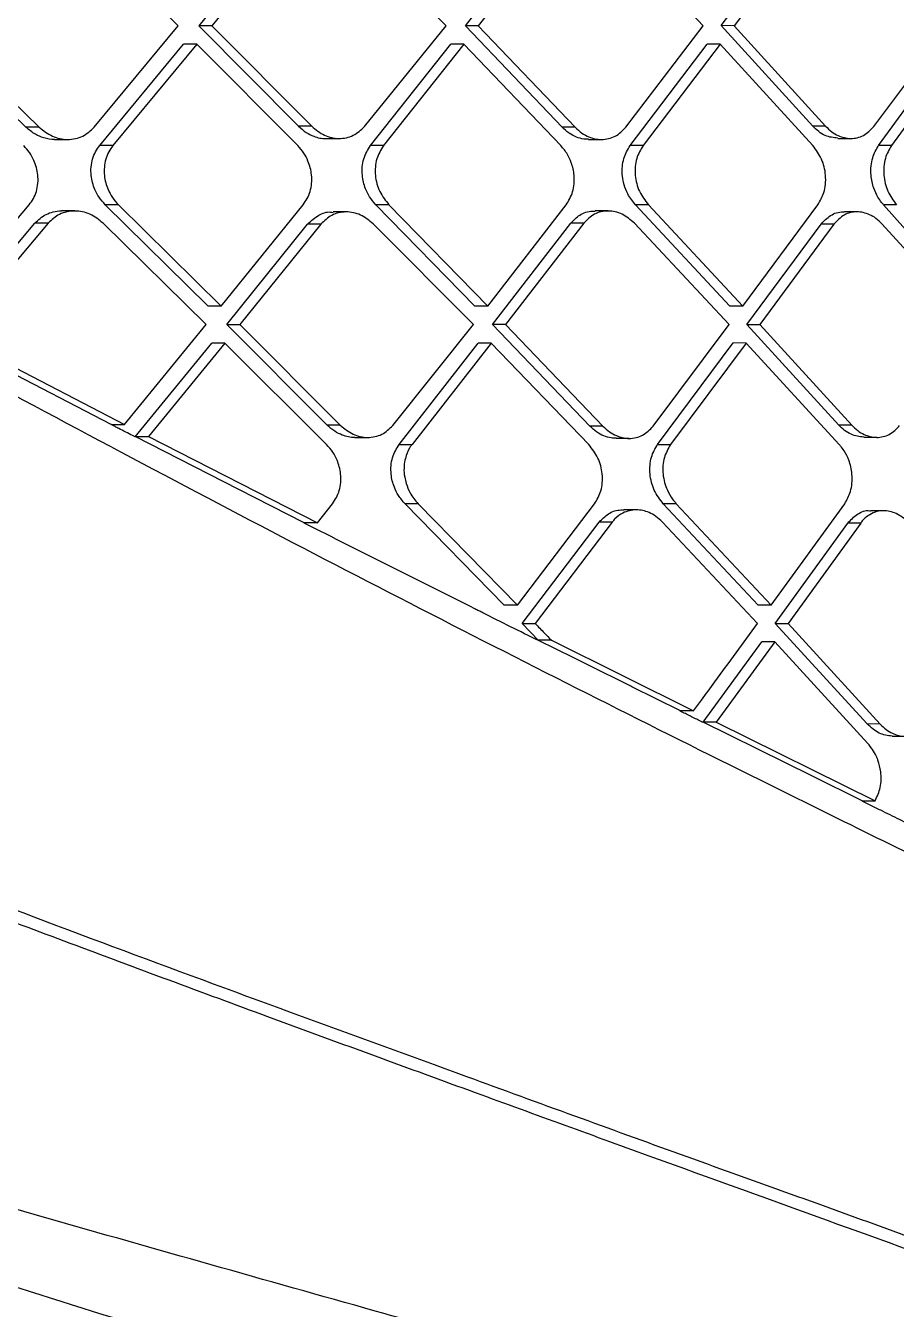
# Model space of a CAD drawing. Extents: x 526 to 610, y 679 to 808.
# Drawn here: x 536.812 to 537.852, y 740.428 to 741.962 of the extents above; entities that cross this region are included whole.
import ezdxf

# ---------------------------------------------------------------- set-up
doc = ezdxf.new("R2010")
doc.units = 0
doc.header["$MEASUREMENT"] = 0
doc.layers.add('1', color=4, linetype='Continuous')

# ---------------------------------------------------------------- blocks, each defined once
blk = doc.blocks.new('JETSETTER LX')
at = {"layer": '1', "color": 3, "linetype": 'Continuous', "lineweight": 25}
for p, q in [((10.8675, 45.0847), (10.7453, 45.2058)), ((10.9899, 45.2047), (10.8919, 45.0847)), ((11.0055, 45.2047), (10.9076, 45.0847)), ((11.1873, 45.0847), (11.0684, 45.205)), ((11.2103, 45.0847), (11.3052, 45.2059)), ((11.3207, 45.2058), (11.2258, 45.0847)), ((11.4942, 45.0847), (11.3814, 45.2059)), ((11.5157, 45.0848), (11.6059, 45.2048)), ((11.6213, 45.2047), (11.5311, 45.0847)), ((10.6856, 44.9635), (10.5606, 45.0847)), ((10.5765, 45.0847), (10.7014, 44.9635)), ((10.7671, 44.9635), (10.8675, 45.0847)), ((10.8919, 45.0847), (11.0112, 44.9647)), ((10.9076, 45.0847), (10.8919, 45.0847)), ((10.9076, 45.0847), (11.0268, 44.9646)), ((11.0897, 44.9643), (11.1873, 45.0847)), ((11.3259, 44.9635), (11.2103, 45.0847)), ((11.2258, 45.0847), (11.2103, 45.0847)), ((11.2258, 45.0847), (11.3414, 44.9635)), ((11.4019, 44.9635), (11.4942, 45.0847)), ((11.6251, 44.9648), (11.5157, 45.0848)), ((11.5311, 45.0847), (11.5157, 45.0848)), ((11.5311, 45.0847), (11.6405, 44.9647)), ((11.6981, 44.9644), (11.7879, 45.0848)), ((10.7737, 44.9415), (10.8738, 45.0627)), ((10.8895, 45.0626), (10.7895, 44.9415)), ((10.8895, 45.0626), (10.8738, 45.0627)), ((11.0102, 44.9415), (10.8895, 45.0626)), ((11.097, 44.9415), (11.193, 45.0627)), ((11.2085, 45.0627), (11.1126, 44.9415)), ((11.2085, 45.0627), (11.1929, 45.0627)), ((11.3244, 44.9415), (11.2085, 45.0627)), ((11.4071, 44.9416), (11.499, 45.0627)), ((11.5145, 45.0627), (11.4226, 44.9415)), ((11.5145, 45.0627), (11.499, 45.0627)), ((11.6253, 44.9416), (11.5145, 45.0627)), ((11.7037, 44.9416), (11.7919, 45.0628)), ((11.8073, 45.0628), (11.7191, 44.9416)), ((10.7014, 44.9635), (10.6855, 44.9635)), ((11.0268, 44.9646), (11.0112, 44.9647)), ((11.3414, 44.9635), (11.3259, 44.9635)), ((11.6405, 44.9647), (11.6251, 44.9648)), ((10.7197, 44.9489), (10.7355, 44.9488)), ((11.044, 44.95), (11.0596, 44.95)), ((11.3573, 44.9489), (11.3729, 44.9489)), ((11.6551, 44.9501), (11.6706, 44.9501)), ((10.7895, 44.9415), (10.7737, 44.9415)), ((11.1126, 44.9415), (11.097, 44.9415)), ((11.4226, 44.9415), (11.4071, 44.9416)), ((11.7191, 44.9416), (11.7038, 44.9416)), ((10.5871, 44.7496), (10.6895, 44.8708)), ((10.9031, 44.7496), (10.7804, 44.8708)), ((10.7961, 44.8707), (10.7804, 44.8708)), ((10.7961, 44.8707), (10.9189, 44.7496)), ((10.9189, 44.7496), (11.0168, 44.8707)), ((11.2215, 44.7496), (11.1036, 44.8708)), ((11.1191, 44.8707), (11.1036, 44.8708)), ((11.1191, 44.8707), (11.2371, 44.7496)), ((11.2371, 44.7496), (11.3308, 44.8708)), ((11.5262, 44.7497), (11.4133, 44.8708)), ((11.4288, 44.8708), (11.4134, 44.8708)), ((11.4288, 44.8708), (11.5416, 44.7496)), ((11.5416, 44.7496), (11.6313, 44.8708)), ((11.8169, 44.7498), (11.7096, 44.8709)), ((11.725, 44.8709), (11.7096, 44.8709)), ((10.7438, 44.8634), (10.728, 44.8634)), ((11.068, 44.8622), (11.0525, 44.8623)), ((11.3807, 44.8634), (11.3654, 44.8635)), ((11.6782, 44.8623), (11.6629, 44.8624)), ((10.5942, 44.7276), (10.6964, 44.8488)), ((10.7122, 44.8487), (10.6101, 44.7276)), ((10.7122, 44.8487), (10.6964, 44.8488)), ((10.901, 44.7276), (10.7779, 44.8487)), ((10.9253, 44.7276), (11.022, 44.8476)), ((11.0377, 44.8476), (10.941, 44.7276)), ((11.0377, 44.8476), (11.022, 44.8476)), ((11.22, 44.7276), (11.1004, 44.8479)), ((11.2428, 44.7276), (11.3362, 44.8488)), ((11.3517, 44.8488), (11.2583, 44.7276)), ((11.3517, 44.8488), (11.3362, 44.8488)), ((11.5253, 44.7276), (11.4121, 44.8488)), ((11.5465, 44.7277), (11.635, 44.8477)), ((11.6504, 44.8477), (11.5619, 44.7276)), ((11.6504, 44.8477), (11.635, 44.8477)), ((11.8167, 44.7277), (11.7078, 44.848)), ((10.9189, 44.7496), (10.9032, 44.7496)), ((11.2371, 44.7496), (11.2215, 44.7496)), ((11.5416, 44.7496), (11.5262, 44.7497)), ((10.8034, 44.6085), (10.901, 44.7276)), ((11.0453, 44.6076), (10.9253, 44.7276)), ((10.9253, 44.7276), (10.941, 44.7276)), ((10.941, 44.7276), (11.061, 44.6075)), ((11.1237, 44.6072), (11.22, 44.7276)), ((11.3589, 44.6064), (11.2428, 44.7276)), ((11.2583, 44.7276), (11.2428, 44.7276)), ((11.2583, 44.7276), (11.3744, 44.6064)), ((11.4346, 44.6064), (11.5253, 44.7276)), ((11.6562, 44.6077), (11.5465, 44.7277)), ((11.5465, 44.7277), (11.5619, 44.7276)), ((11.5619, 44.7276), (11.6716, 44.6076)), ((10.816, 44.5936), (10.9075, 44.7056)), ((10.9232, 44.7055), (10.832, 44.5938)), ((10.9232, 44.7055), (10.9075, 44.7056)), ((11.0446, 44.5844), (10.9232, 44.7055)), ((11.1312, 44.5844), (11.2257, 44.7056)), ((11.2413, 44.7056), (11.1468, 44.5844)), ((11.2413, 44.7056), (11.2257, 44.7056)), ((11.3577, 44.5844), (11.2413, 44.7056)), ((11.4399, 44.5845), (11.5302, 44.7057)), ((11.5456, 44.7056), (11.4554, 44.5844)), ((11.5456, 44.7056), (11.5302, 44.7057)), ((11.6567, 44.5845), (11.5456, 44.7056)), ((10.653, 44.6864), (10.8034, 44.6085)), ((10.7875, 44.6085), (10.6538, 44.6777)), ((10.7876, 44.6085), (10.8034, 44.6085)), ((10.9397, 44.5306), (10.8161, 44.5939)), ((10.8162, 44.5938), (10.832, 44.5938)), ((10.832, 44.5938), (11.0337, 44.4909)), ((11.061, 44.6075), (11.0453, 44.6076)), ((11.3744, 44.6064), (11.3589, 44.6064)), ((11.6716, 44.6076), (11.6562, 44.6077)), ((11.0782, 44.5929), (11.0939, 44.5929)), ((11.1312, 44.5844), (11.1468, 44.5844)), ((11.3902, 44.5918), (11.4059, 44.5918)), ((11.4399, 44.5845), (11.4554, 44.5844)), ((11.6861, 44.593), (11.7016, 44.593)), ((11.018, 44.4909), (10.9397, 44.5306)), ((11.0337, 44.4909), (11.0518, 44.5136)), ((11.2568, 44.3925), (11.1383, 44.5137)), ((11.1539, 44.5136), (11.1383, 44.5137)), ((11.1539, 44.5136), (11.2724, 44.3925)), ((11.2724, 44.3925), (11.3647, 44.5137)), ((11.4144, 44.5063), (11.3991, 44.5064)), ((11.5599, 44.3926), (11.4467, 44.5137)), ((11.4622, 44.5137), (11.4467, 44.5137)), ((11.4622, 44.5137), (11.5753, 44.3925)), ((11.5753, 44.3925), (11.6633, 44.5137)), ((11.7099, 44.5052), (11.6945, 44.5053)), ((11.0337, 44.4909), (11.018, 44.4909)), ((11.2782, 44.3705), (11.3702, 44.4917)), ((11.3857, 44.4916), (11.2938, 44.3705)), ((11.3857, 44.4916), (11.3702, 44.4917)), ((11.5593, 44.3705), (11.4458, 44.4917)), ((11.5802, 44.3706), (11.667, 44.4906)), ((11.6825, 44.4906), (11.5957, 44.3705)), ((11.6825, 44.4906), (11.667, 44.4906)), ((11.2724, 44.3925), (11.2568, 44.3925)), ((11.5753, 44.3925), (11.5599, 44.3926)), ((11.2977, 44.3503), (11.2782, 44.3705)), ((11.2782, 44.3705), (11.2938, 44.3705)), ((11.6901, 44.2506), (11.5802, 44.3706)), ((11.5803, 44.3706), (11.5957, 44.3705)), ((11.5957, 44.3705), (11.7056, 44.2505)), ((11.3131, 44.3505), (11.2976, 44.3506)), ((11.3398, 44.3295), (11.2978, 44.3504)), ((11.3131, 44.3505), (11.4827, 44.2661)), ((11.4941, 44.2526), (11.5642, 44.3486)), ((11.5797, 44.3485), (11.5097, 44.2527)), ((11.5797, 44.3485), (11.5642, 44.3486)), ((11.691, 44.2274), (11.5797, 44.3485)), ((11.3565, 44.3212), (11.3398, 44.3295)), ((11.4078, 44.2957), (11.3567, 44.3211)), ((11.4092, 44.295), (11.4078, 44.2957)), ((11.4671, 44.2663), (11.4092, 44.295)), ((11.4827, 44.2661), (11.4672, 44.2662)), ((11.6247, 44.1882), (11.4942, 44.2528)), ((11.5097, 44.2527), (11.4943, 44.2528)), ((11.5097, 44.2527), (11.6996, 44.1588)), ((11.7056, 44.2505), (11.6901, 44.2506)), ((11.7199, 44.2359), (11.7354, 44.2359)), ((11.6841, 44.1588), (11.6247, 44.1882)), ((11.6841, 44.1588), (11.6996, 44.1588))]:
    blk.add_line(p, q, dxfattribs=at)
for points, knots in [([(12.8734, 43.5513), (12.8193, 43.5773), (12.7107, 43.6295), (12.5195, 43.7205), (12.3117, 43.8193), (12.0877, 43.9265), (11.8506, 44.0413), (11.5581, 44.1849), (11.2073, 44.361), (10.7992, 44.5739), (10.3814, 44.7997), (10.1013, 44.9618), (9.961, 45.043)], [0, 0, 0, 0, 0.080977, 0.162706, 0.245456, 0.32577, 0.407713, 0.491267, 0.616464, 0.743326, 0.871464, 1, 1, 1, 1]), ([(10.7197, 44.9489), (10.7197, 44.9489), (10.7155, 44.9484), (10.7075, 44.9503), (10.6958, 44.9549), (10.6892, 44.9604), (10.6855, 44.9635)], [0, 0, 0, 0, 0.0022746, 0.3471422, 0.6352681, 1, 1, 1, 1]), ([(10.7014, 44.9635), (10.7065, 44.9594), (10.7167, 44.9514), (10.7325, 44.9482), (10.7448, 44.9495), (10.7563, 44.9533), (10.7628, 44.9595), (10.7671, 44.9635)], [0, 0, 0, 0, 0.249357, 0.499424, 0.633715, 0.761943, 1, 1, 1, 1]), ([(11.0112, 44.9647), (11.0142, 44.962), (11.0197, 44.957), (11.0308, 44.9518), (11.0391, 44.9495), (11.0439, 44.9501), (11.044, 44.9501)], [0, 0, 0, 0, 0.312466, 0.581744, 0.989356, 1, 1, 1, 1]), ([(11.0268, 44.9646), (11.0317, 44.9606), (11.0415, 44.9525), (11.0566, 44.9494), (11.0682, 44.9506), (11.0792, 44.9542), (11.0855, 44.9603), (11.0897, 44.9643)], [0, 0, 0, 0, 0.249598, 0.499426, 0.630829, 0.758126, 1, 1, 1, 1]), ([(11.3573, 44.9491), (11.3555, 44.9491), (11.3506, 44.9491), (11.3427, 44.9515), (11.3338, 44.9561), (11.3286, 44.961), (11.3259, 44.9635)], [0, 0, 0, 0, 0.16097, 0.42841, 0.708049, 1, 1, 1, 1]), ([(11.3414, 44.9635), (11.344, 44.961), (11.3491, 44.9563), (11.3597, 44.9506), (11.3707, 44.9483), (11.3813, 44.9495), (11.3919, 44.9532), (11.3979, 44.9594), (11.4019, 44.9635)], [0, 0, 0, 0, 0.1449431, 0.2767379, 0.5001305, 0.6278079, 0.753783, 1, 1, 1, 1]), ([(11.6552, 44.9504), (11.65, 44.9509), (11.6421, 44.9518), (11.632, 44.958), (11.6274, 44.9625), (11.6251, 44.9648)], [0, 0, 0, 0, 0.47143, 0.733072, 1, 1, 1, 1]), ([(11.6405, 44.9647), (11.6429, 44.9624), (11.6475, 44.9579), (11.6575, 44.952), (11.6707, 44.9489), (11.6864, 44.9523), (11.6942, 44.9603), (11.6981, 44.9644)], [0, 0, 0, 0, 0.135971, 0.264876, 0.50069, 0.747833, 1, 1, 1, 1]), ([(10.6895, 44.8708), (10.6913, 44.8732), (10.6949, 44.878), (10.6984, 44.8868), (10.7002, 44.8965), (10.7001, 44.9091), (10.6966, 44.9217), (10.6902, 44.9334), (10.6854, 44.9387), (10.6829, 44.9415)], [0, 0, 0, 0, 0.12166, 0.24543, 0.371674, 0.500507, 0.725311, 0.85649, 1, 1, 1, 1]), ([(10.7804, 44.8708), (10.7778, 44.8737), (10.7729, 44.8791), (10.7666, 44.8909), (10.7632, 44.9034), (10.7631, 44.9159), (10.765, 44.9255), (10.7684, 44.9343), (10.772, 44.9391), (10.7737, 44.9415)], [0, 0, 0, 0, 0.14777, 0.280693, 0.501397, 0.629344, 0.754892, 0.878338, 1, 1, 1, 1]), ([(10.7895, 44.9415), (10.7877, 44.9391), (10.7841, 44.9342), (10.7807, 44.9254), (10.7789, 44.9158), (10.779, 44.9033), (10.7824, 44.8908), (10.7887, 44.879), (10.7936, 44.8736), (10.7961, 44.8707)], [0, 0, 0, 0, 0.122304, 0.246263, 0.372194, 0.500397, 0.719853, 0.852416, 1, 1, 1, 1]), ([(11.0168, 44.8707), (11.02, 44.8758), (11.0248, 44.8835), (11.027, 44.8963), (11.0269, 44.9087), (11.0237, 44.9212), (11.0176, 44.9331), (11.0128, 44.9386), (11.0102, 44.9415)], [0, 0, 0, 0, 0.241793, 0.368911, 0.499839, 0.717161, 0.850479, 1, 1, 1, 1]), ([(11.1036, 44.8708), (11.1009, 44.8739), (11.0959, 44.8797), (11.09, 44.8916), (11.087, 44.904), (11.087, 44.9162), (11.0891, 44.9288), (11.0939, 44.9365), (11.097, 44.9415)], [0, 0, 0, 0, 0.157993, 0.294592, 0.502882, 0.632667, 0.758855, 1, 1, 1, 1]), ([(11.1126, 44.9415), (11.1095, 44.9364), (11.1047, 44.9287), (11.1026, 44.9159), (11.1026, 44.9027), (11.1069, 44.886), (11.1151, 44.8758), (11.1191, 44.8707)], [0, 0, 0, 0, 0.243078, 0.370062, 0.500522, 0.749804, 1, 1, 1, 1]), ([(11.3308, 44.8708), (11.3337, 44.8757), (11.3383, 44.8833), (11.3405, 44.896), (11.3405, 44.9078), (11.3377, 44.92), (11.3322, 44.932), (11.3272, 44.9381), (11.3244, 44.9415)], [0, 0, 0, 0, 0.237467, 0.365724, 0.49983, 0.691263, 0.831063, 1, 1, 1, 1]), ([(11.4133, 44.8708), (11.4101, 44.8749), (11.4044, 44.8821), (11.3998, 44.8942), (11.3982, 44.9019), (11.3974, 44.9092), (11.3975, 44.9165), (11.3997, 44.9291), (11.4042, 44.9367), (11.4071, 44.9416)], [0, 0, 0, 0, 0.203402, 0.355207, 0.485555, 0.503034, 0.636392, 0.763792, 1, 1, 1, 1]), ([(11.4226, 44.9415), (11.4196, 44.9366), (11.4151, 44.929), (11.4129, 44.9163), (11.413, 44.903), (11.4171, 44.8862), (11.4249, 44.8759), (11.4288, 44.8708)], [0, 0, 0, 0, 0.238721, 0.36685, 0.500578, 0.749925, 1, 1, 1, 1]), ([(11.6313, 44.8708), (11.634, 44.8755), (11.6383, 44.8829), (11.6406, 44.8955), (11.6407, 44.909), (11.6367, 44.9261), (11.6291, 44.9364), (11.6253, 44.9416)], [0, 0, 0, 0, 0.227634, 0.358664, 0.500727, 0.750212, 1, 1, 1, 1]), ([(11.7096, 44.8709), (11.7093, 44.8712), (11.7085, 44.8721), (11.7062, 44.8749), (11.7021, 44.8809), (11.6972, 44.8917), (11.6944, 44.9046), (11.6945, 44.917), (11.6968, 44.9296), (11.701, 44.937), (11.7037, 44.9416)], [0, 0, 0, 0, 0.017178, 0.047369, 0.14671, 0.297869, 0.500602, 0.642128, 0.772677, 1, 1, 1, 1]), ([(11.7191, 44.9416), (11.7163, 44.9367), (11.712, 44.9292), (11.7099, 44.9165), (11.7099, 44.9032), (11.7137, 44.8863), (11.7212, 44.876), (11.725, 44.8708)], [0, 0, 0, 0, 0.237274, 0.365804, 0.500621, 0.750216, 1, 1, 1, 1]), ([(10.6963, 44.8488), (10.7005, 44.8528), (10.707, 44.8589), (10.7184, 44.8625), (10.7247, 44.8639), (10.728, 44.8634), (10.728, 44.8634)], [0, 0, 0, 0, 0.470644, 0.727023, 0.997277, 1, 1, 1, 1]), ([(10.7779, 44.8487), (10.7728, 44.8528), (10.7626, 44.8609), (10.7467, 44.864), (10.7345, 44.8627), (10.723, 44.8589), (10.7164, 44.8527), (10.7122, 44.8488)], [0, 0, 0, 0, 0.249836, 0.499426, 0.634868, 0.763488, 1, 1, 1, 1]), ([(11.022, 44.8476), (11.0262, 44.8516), (11.034, 44.8589), (11.0455, 44.8629), (11.0514, 44.8619), (11.0524, 44.8617)], [0, 0, 0, 0, 0.492085, 0.910256, 1, 1, 1, 1]), ([(11.1004, 44.8479), (11.0955, 44.8519), (11.0857, 44.8599), (11.0706, 44.8629), (11.059, 44.8615), (11.048, 44.8577), (11.0418, 44.8516), (11.0377, 44.8476)], [0, 0, 0, 0, 0.249589, 0.499424, 0.631704, 0.7593, 1, 1, 1, 1]), ([(11.3362, 44.8488), (11.3396, 44.8523), (11.3468, 44.8598), (11.3578, 44.8636), (11.3642, 44.8633), (11.3654, 44.8632)], [0, 0, 0, 0, 0.423845, 0.897344, 1, 1, 1, 1]), ([(11.4121, 44.8488), (11.4074, 44.8528), (11.398, 44.861), (11.3834, 44.864), (11.3723, 44.8627), (11.3617, 44.859), (11.3557, 44.8528), (11.3517, 44.8488)], [0, 0, 0, 0, 0.249735, 0.499416, 0.628427, 0.75497, 1, 1, 1, 1]), ([(11.635, 44.8477), (11.6386, 44.8515), (11.6459, 44.8592), (11.6566, 44.8627), (11.6623, 44.8622), (11.6628, 44.8622)], [0, 0, 0, 0, 0.463926, 0.948251, 1, 1, 1, 1]), ([(11.7078, 44.848), (11.7055, 44.8503), (11.7009, 44.8548), (11.6909, 44.8605), (11.6776, 44.8635), (11.662, 44.8599), (11.6543, 44.8518), (11.6504, 44.8477)], [0, 0, 0, 0, 0.135244, 0.263916, 0.500707, 0.749223, 1, 1, 1, 1]), ([(9.0504, 44.6882), (9.1954, 44.6254), (9.4856, 44.4997), (9.9221, 44.3199), (10.3584, 44.1481), (10.7907, 43.983), (11.1619, 43.8477), (11.4691, 43.7355), (11.7163, 43.6473), (11.9497, 43.5601), (12.1882, 43.4775), (12.4221, 43.3863), (12.6475, 43.3048), (12.7772, 43.2564), (12.8421, 43.2321)], [0, 0, 0, 0, 0.099304, 0.198802, 0.298385, 0.398317, 0.498406, 0.560917, 0.623789, 0.687365, 0.750255, 0.83339, 0.916532, 1, 1, 1, 1]), ([(12.8421, 43.2318), (12.8347, 43.2345), (12.7932, 43.2496), (12.7143, 43.2792), (12.6118, 43.3143), (12.509, 43.3491), (12.4101, 43.3849), (12.2944, 43.4271), (12.1579, 43.4751), (11.9995, 43.5281), (11.8205, 43.5931), (11.6345, 43.6603), (11.4326, 43.7333), (11.2161, 43.8122), (10.9854, 43.8966), (10.7491, 43.9841), (10.5109, 44.0744), (10.2667, 44.169), (10.0447, 44.2563), (9.8518, 44.3338), (9.683, 44.4027), (9.5046, 44.4768), (9.3283, 44.5507), (9.1737, 44.6163), (9.0833, 44.6565), (9.0441, 44.6739)], [0, 0, 0, 0, 0.0097381, 0.0546015, 0.1000331, 0.1320561, 0.1702626, 0.2056372, 0.2487952, 0.3001589, 0.3461505, 0.3974851, 0.4466417, 0.498592, 0.5558792, 0.6112053, 0.6642787, 0.7210906, 0.779345, 0.8161974, 0.8528832, 0.8945569, 0.9379498, 0.9731378, 1, 1, 1, 1]), ([(10.7965, 44.6035), (10.795, 44.6043), (10.792, 44.6058), (10.7889, 44.6074), (10.7874, 44.6082)], [0, 0, 0, 0, 0.499997, 1, 1, 1, 1]), ([(10.8129, 44.5951), (10.8102, 44.5965), (10.8047, 44.5993), (10.7992, 44.6021), (10.7965, 44.6035)], [0, 0, 0, 0, 0.499995, 1, 1, 1, 1]), ([(10.8159, 44.5935), (10.8154, 44.5938), (10.8144, 44.5943), (10.8134, 44.5948), (10.8129, 44.5951)], [0, 0, 0, 0, 0.499999, 1, 1, 1, 1]), ([(11.0782, 44.593), (11.0782, 44.5929), (11.0733, 44.5924), (11.0649, 44.5947), (11.0538, 44.6), (11.0483, 44.6049), (11.0453, 44.6076)], [0, 0, 0, 0, 0.005864, 0.424075, 0.692494, 1, 1, 1, 1]), ([(11.061, 44.6075), (11.0659, 44.6035), (11.0757, 44.5954), (11.0908, 44.5923), (11.1024, 44.5935), (11.1133, 44.5971), (11.1196, 44.6032), (11.1237, 44.6072)], [0, 0, 0, 0, 0.249734, 0.499556, 0.630194, 0.757202, 1, 1, 1, 1]), ([(11.3902, 44.592), (11.3883, 44.592), (11.3834, 44.5921), (11.3755, 44.5945), (11.3667, 44.5992), (11.3615, 44.604), (11.3589, 44.6064)], [0, 0, 0, 0, 0.17375, 0.438546, 0.713914, 1, 1, 1, 1]), ([(11.3744, 44.6064), (11.377, 44.604), (11.382, 44.5993), (11.3926, 44.5936), (11.4037, 44.5911), (11.4142, 44.5924), (11.4247, 44.5961), (11.4307, 44.6023), (11.4346, 44.6064)], [0, 0, 0, 0, 0.142257, 0.273157, 0.500157, 0.626922, 0.752581, 1, 1, 1, 1]), ([(11.6861, 44.5932), (11.6809, 44.5938), (11.673, 44.5948), (11.663, 44.601), (11.6585, 44.6054), (11.6562, 44.6077)], [0, 0, 0, 0, 0.480999, 0.738633, 1, 1, 1, 1]), ([(11.6716, 44.6076), (11.6739, 44.6053), (11.6785, 44.6008), (11.6885, 44.5949), (11.7017, 44.5917), (11.7144, 44.5948), (11.7233, 44.6008), (11.7269, 44.6051), (11.7288, 44.6073)], [0, 0, 0, 0, 0.134087, 0.262243, 0.500012, 0.745247, 0.871525, 1, 1, 1, 1]), ([(11.0518, 44.5136), (11.0549, 44.5187), (11.0597, 44.5264), (11.0617, 44.5391), (11.0616, 44.5515), (11.0583, 44.5639), (11.0522, 44.5758), (11.0473, 44.5814), (11.0447, 44.5844)], [0, 0, 0, 0, 0.240882, 0.368218, 0.49972, 0.712565, 0.847046, 1, 1, 1, 1]), ([(11.1383, 44.5137), (11.1355, 44.5169), (11.1304, 44.5228), (11.1245, 44.5349), (11.1214, 44.5471), (11.1214, 44.5591), (11.1234, 44.5718), (11.1281, 44.5794), (11.1312, 44.5844)], [0, 0, 0, 0, 0.1638, 0.302437, 0.503496, 0.633989, 0.760308, 1, 1, 1, 1]), ([(11.1468, 44.5844), (11.1466, 44.5842), (11.1462, 44.5838), (11.1451, 44.5824), (11.142, 44.5775), (11.1376, 44.5665), (11.1366, 44.555), (11.1374, 44.5482), (11.1376, 44.5471), (11.1382, 44.5437), (11.1399, 44.5365), (11.1445, 44.5251), (11.1504, 44.5178), (11.1539, 44.5136)], [0, 0, 0, 0, 0.008704, 0.023769, 0.073383, 0.250611, 0.499655, 0.504777, 0.513396, 0.541125, 0.638469, 0.79152, 1, 1, 1, 1]), ([(11.3647, 44.5137), (11.3676, 44.5185), (11.372, 44.5261), (11.3741, 44.5388), (11.374, 44.5522), (11.3697, 44.569), (11.3617, 44.5793), (11.3577, 44.5844)], [0, 0, 0, 0, 0.236156, 0.365177, 0.500616, 0.749871, 1, 1, 1, 1]), ([(11.4467, 44.5137), (11.4427, 44.5189), (11.4348, 44.5291), (11.4306, 44.5461), (11.4305, 44.5594), (11.4326, 44.5721), (11.437, 44.5796), (11.4399, 44.5845)], [0, 0, 0, 0, 0.250691, 0.500652, 0.636001, 0.764461, 1, 1, 1, 1]), ([(11.4553, 44.5844), (11.4525, 44.5795), (11.4481, 44.5719), (11.446, 44.5593), (11.4461, 44.5459), (11.45, 44.5317), (11.4565, 44.5202), (11.4607, 44.5154), (11.4622, 44.5137)], [0, 0, 0, 0, 0.236513, 0.364992, 0.500041, 0.749166, 0.908756, 1, 1, 1, 1]), ([(11.6633, 44.5137), (11.6659, 44.5183), (11.6701, 44.5257), (11.6723, 44.5382), (11.6723, 44.5511), (11.6692, 44.5646), (11.6637, 44.5756), (11.6595, 44.5813), (11.6575, 44.5836), (11.6569, 44.5842), (11.6568, 44.5844), (11.6567, 44.5844), (11.6567, 44.5845), (11.6567, 44.5845)], [0, 0, 0, 0, 0.22443, 0.355991, 0.499956, 0.716941, 0.872822, 0.967245, 0.99134, 0.997599, 0.999282, 0.999911, 1, 1, 1, 1]), ([(11.3701, 44.4917), (11.3736, 44.4953), (11.3808, 44.5028), (11.3918, 44.5066), (11.3981, 44.5062), (11.3991, 44.5061)], [0, 0, 0, 0, 0.434984, 0.912139, 1, 1, 1, 1]), ([(11.4458, 44.4917), (11.4432, 44.4941), (11.4382, 44.4988), (11.4277, 44.5045), (11.4139, 44.5075), (11.3995, 44.5041), (11.3907, 44.4975), (11.3866, 44.4931), (11.3858, 44.4918), (11.3857, 44.4917)], [0, 0, 0, 0, 0.142305, 0.273227, 0.500164, 0.749483, 0.926421, 0.991225, 1, 1, 1, 1]), ([(11.667, 44.4906), (11.6706, 44.4944), (11.6779, 44.502), (11.6885, 44.5063), (11.6941, 44.5051), (11.6945, 44.505)], [0, 0, 0, 0, 0.474771, 0.962676, 1, 1, 1, 1]), ([(11.7394, 44.4909), (11.7371, 44.4932), (11.7325, 44.4976), (11.7226, 44.5034), (11.7119, 44.5059), (11.7012, 44.5045), (11.6921, 44.5006), (11.6854, 44.495), (11.6827, 44.491), (11.6824, 44.4906)], [0, 0, 0, 0, 0.133242, 0.261067, 0.499663, 0.625182, 0.774525, 0.975793, 1, 1, 1, 1]), ([(11.2218, 44.3881), (11.188, 44.405), (11.1204, 44.4388), (11.0521, 44.4733), (11.0179, 44.4905)], [0, 0, 0, 0, 0.499972, 1, 1, 1, 1]), ([(11.231, 44.3834), (11.2294, 44.3842), (11.2264, 44.3857), (11.2233, 44.3872), (11.2218, 44.388)], [0, 0, 0, 0, 0.5, 1, 1, 1, 1]), ([(11.2976, 44.3501), (11.2865, 44.3557), (11.2644, 44.3667), (11.2421, 44.3778), (11.231, 44.3834)], [0, 0, 0, 0, 0.500007, 1, 1, 1, 1]), ([(11.2938, 44.3705), (11.2974, 44.3667), (11.3038, 44.3601), (11.3102, 44.3534), (11.3131, 44.3505)], [0, 0, 0, 0, 0.559998, 1, 1, 1, 1]), ([(11.4827, 44.2661), (11.4859, 44.2705), (11.4944, 44.282), (11.5199, 44.3168), (11.5423, 44.3473), (11.5593, 44.3705)], [0, 0, 0, 0, 0.124188, 0.33225, 1, 1, 1, 1]), ([(12.8748, 43.0138), (12.8257, 43.0296), (12.7275, 43.0614), (12.5612, 43.1173), (12.3748, 43.1771), (12.1644, 43.2432), (11.929, 43.3145), (11.6703, 43.3888), (11.3941, 43.4673), (11.0735, 43.5573), (10.7102, 43.6599), (10.3079, 43.7763), (9.9022, 43.898), (9.495, 44.0255), (9.088, 44.1585), (8.8179, 44.2527), (8.683, 44.2998)], [0, 0, 0, 0, 0.0623188, 0.1247523, 0.1874512, 0.2509062, 0.314486, 0.3775097, 0.4406104, 0.5038954, 0.5871313, 0.6697789, 0.7523602, 0.8350341, 0.9175826, 1, 1, 1, 1]), ([(12.89, 42.9283), (12.8402, 42.9417), (12.7407, 42.9686), (12.5714, 43.0149), (12.3836, 43.068), (12.1727, 43.1286), (11.9381, 43.1975), (11.68, 43.2721), (11.4039, 43.3539), (11.0825, 43.4503), (10.7173, 43.5631), (10.3123, 43.6926), (9.9034, 43.8284), (9.4926, 43.97), (9.0815, 44.1164), (8.8081, 44.2178), (8.6716, 44.2685)], [0, 0, 0, 0, 0.06234, 0.124818, 0.187363, 0.250453, 0.313852, 0.376637, 0.439459, 0.502671, 0.586016, 0.668823, 0.751617, 0.834542, 0.917364, 1, 1, 1, 1]), ([(11.4911, 44.2539), (11.4871, 44.2559), (11.479, 44.2599), (11.471, 44.2639), (11.467, 44.2659)], [0, 0, 0, 0, 0.5000168, 1, 1, 1, 1]), ([(11.494, 44.2525), (11.4935, 44.2527), (11.4925, 44.2532), (11.4916, 44.2537), (11.4911, 44.2539)], [0, 0, 0, 0, 0.500002, 1, 1, 1, 1]), ([(11.7199, 44.236), (11.7146, 44.2367), (11.7039, 44.238), (11.6948, 44.2463), (11.6901, 44.2506)], [0, 0, 0, 0, 0.490397, 1, 1, 1, 1]), ([(11.7056, 44.2505), (11.7079, 44.2482), (11.7124, 44.2438), (11.7224, 44.2379), (11.7355, 44.2346), (11.7481, 44.2377), (11.7569, 44.2436), (11.7604, 44.248), (11.7623, 44.2502)], [0, 0, 0, 0, 0.132746, 0.260436, 0.499953, 0.743728, 0.870386, 1, 1, 1, 1]), ([(11.6996, 44.1588), (11.702, 44.1639), (11.7069, 44.1743), (11.7071, 44.1919), (11.7043, 44.204), (11.702, 44.2098), (11.7014, 44.2113), (11.7012, 44.2117), (11.7011, 44.2118), (11.6986, 44.2175), (11.6948, 44.2225), (11.691, 44.2274)], [0, 0, 0, 0, 0.2479589, 0.4995873, 0.685569, 0.7331249, 0.7454773, 0.7487959, 0.7500348, 0.7502096, 1, 1, 1, 1]), ([(11.7034, 44.1488), (11.7002, 44.1504), (11.6937, 44.1536), (11.6872, 44.1568), (11.684, 44.1585)], [0, 0, 0, 0, 0.500009, 1, 1, 1, 1]), ([(11.7094, 44.1459), (11.7084, 44.1464), (11.7064, 44.1474), (11.7044, 44.1484), (11.7034, 44.1488)], [0, 0, 0, 0, 0.500002, 1, 1, 1, 1]), ([(11.7531, 44.1243), (11.7458, 44.1279), (11.7313, 44.1351), (11.7167, 44.1423), (11.7094, 44.1459)], [0, 0, 0, 0, 0.500011, 1, 1, 1, 1]), ([(12.8608, 42.5514), (12.7728, 42.5542), (12.5963, 42.5598), (12.2839, 42.5891), (11.9456, 42.6349), (11.5841, 42.6977), (11.2039, 42.7763), (10.8074, 42.8701), (10.3984, 42.9774), (9.9801, 43.0964), (9.5542, 43.2255), (9.1211, 43.3636), (8.6828, 43.5081), (8.3871, 43.6073), (8.2395, 43.6568)], [0, 0, 0, 0, 0.083648, 0.167746, 0.251461, 0.334457, 0.417447, 0.500935, 0.584376, 0.667337, 0.750217, 0.833366, 0.916826, 1, 1, 1, 1]), ([(8.2055, 43.5905), (8.2679, 43.5704), (8.3914, 43.5308), (8.5634, 43.4751), (8.7096, 43.4288), (8.8208, 43.3938), (8.9095, 43.3661), (9.0328, 43.3278), (9.2141, 43.2721), (9.4541, 43.1999), (9.7098, 43.1253), (9.9641, 43.0534), (10.2117, 42.986), (10.44, 42.9262), (10.6502, 42.8734), (10.8429, 42.8269), (11.033, 42.7832), (11.2331, 42.7394), (11.4402, 42.6971), (11.655, 42.6566), (11.8731, 42.619), (12.1032, 42.584), (12.3392, 42.5539), (12.5771, 42.5298), (12.7193, 42.522), (12.793, 42.518)], [0, 0, 0, 0, 0.035376, 0.070039, 0.097856, 0.118778, 0.13365, 0.148671, 0.189539, 0.23802, 0.287695, 0.338839, 0.388067, 0.435448, 0.476981, 0.517055, 0.555456, 0.597238, 0.646064, 0.692181, 0.743342, 0.799754, 0.861667, 0.928373, 1, 1, 1, 1])]:
    blk.add_open_spline(points, degree=3, knots=knots, dxfattribs=at)

msp = doc.modelspace()

# ---------------------------------------------------------------- block references
at = {"layer": '1'}
msp.add_blockref('JETSETTER LX', (526.127, 696.8772), dxfattribs=at)

doc.saveas('drawing.dxf')
